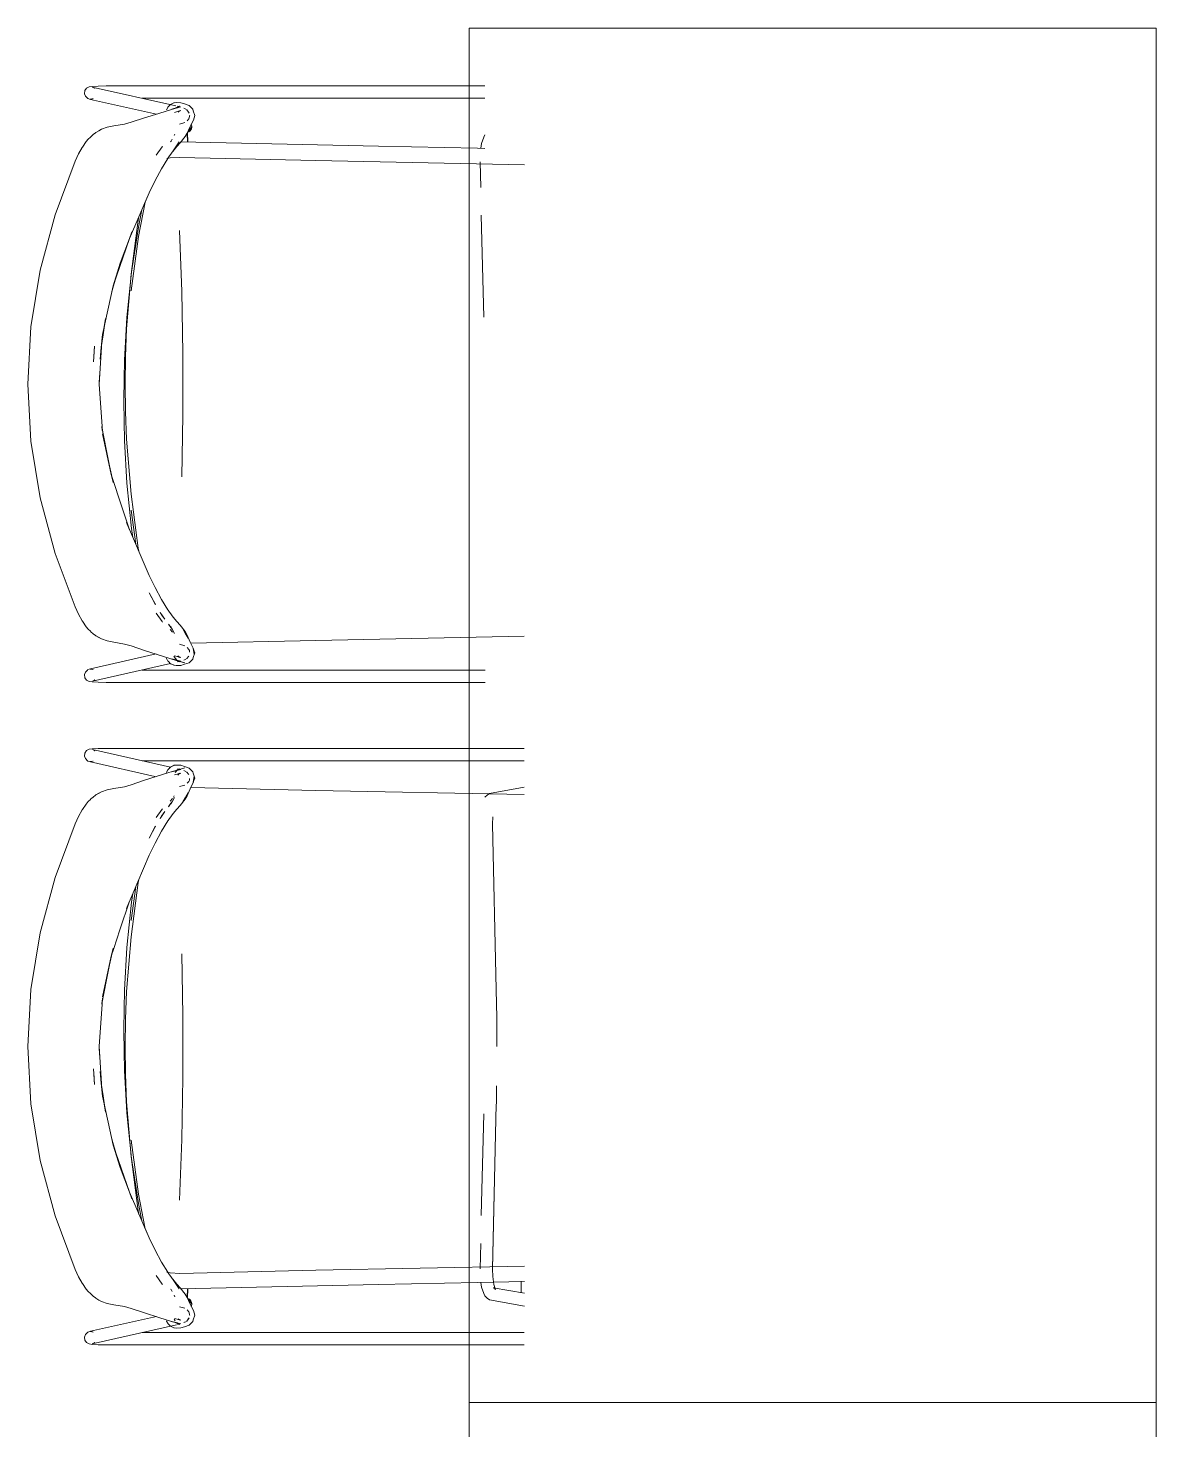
# Model space of a CAD drawing. Header units: millimetres. Extents: x 155927 to 317870, y -36033 to 97293.
# Drawn here: x 201281 to 202266, y 18584 to 19808 of the extents above; entities that cross this region are included whole.
import ezdxf

# ---------------------------------------------------------------- set-up
doc = ezdxf.new("R2010")
doc.units = ezdxf.units.MM
doc.header["$MEASUREMENT"] = 0
doc.layers.add('G-IMPT', color=8, linetype='CONTINUOUS', lineweight=9)
doc.layers.add('I-FURN', color=8, linetype='CONTINUOUS', lineweight=9)

msp = doc.modelspace()

# ---------------------------------------------------------------- linework, layer by layer
at = {"layer": 'G-IMPT'}
for p, q in [((201330.6, 19750.2), (201331, 19752.9)), ((201332.5, 19755), (201331, 19752.9)), ((201334.8, 19756.2), (201332.5, 19755)), ((201337.3, 19756.6), (201334.8, 19756.2)), ((201342.5, 19756.9), (201337.3, 19756.6)), ((201410.5, 19739.6), (201337.5, 19756)), ((201337.5, 19756), (201339.7, 19755)), ((201339.5, 19755.2), (201339.7, 19755)), ((201349.7, 19757), (201342.5, 19756.9)), ((201349.7, 19757), (201356, 19757.1)), ((201680.3, 19757.1), (201356, 19757.1)), ((201330.6, 19750.2), (201331.4, 19748.1)), ((201331.7, 19747.8), (201331.4, 19748.1)), ((201331.7, 19747.8), (201333.5, 19745.9)), ((201333.5, 19745.9), (201333.2, 19746.2)), ((201336, 19745.1), (201333.5, 19745.9)), ((201338.3, 19745.9), (201335.7, 19745.4)), ((201338, 19745.7), (201335.7, 19745.4)), ((201336, 19745.1), (201393.5, 19732.3)), ((201680.3, 19746.2), (201381, 19746.2)), ((201405.5, 19740.5), (201403.6, 19738.6)), ((201405.5, 19740.5), (201405.7, 19740.7)), ((201408.6, 19742.1), (201405.7, 19740.7)), ((201408.9, 19742.2), (201408.6, 19742.1)), ((201408.9, 19742.2), (201410.6, 19742.5)), ((201414.7, 19742.2), (201410.6, 19742.5)), ((201414.7, 19742.2), (201417.9, 19741.3)), ((201422.1, 19739.9), (201417.9, 19741.3)), ((201383.2, 19729.1), (201371.3, 19725.3)), ((201395.7, 19733), (201383.2, 19729.1)), ((201407.5, 19736.8), (201395.7, 19733)), ((201402.4, 19736.2), (201403.6, 19738.6)), ((201402.4, 19736.1), (201403.6, 19738.6)), ((201403.5, 19738.4), (201402.4, 19736.1)), ((201402.4, 19736.2), (201402.4, 19736.1)), ((201403.5, 19738.4), (201403.6, 19738.6)), ((201414.9, 19738.6), (201406.8, 19736.6)), ((201412.6, 19738.4), (201406.8, 19736.6)), ((201407.5, 19736.8), (201414.9, 19738.6)), ((201414.9, 19735.4), (201409.4, 19733.9)), ((201410.4, 19737.7), (201413.5, 19739.2)), ((201410.4, 19737.7), (201412.6, 19738.4)), ((201411.5, 19737.9), (201413.5, 19739.2)), ((201413.9, 19738.8), (201412, 19739.2)), ((201412.5, 19734.2), (201413.6, 19735.2)), ((201412.5, 19734.2), (201413.1, 19734.9)), ((201414.9, 19735.4), (201412.8, 19734.5)), ((201413.6, 19735.2), (201412.8, 19734.5)), ((201417.5, 19737.6), (201419.1, 19736.8)), ((201417.9, 19737.3), (201419.1, 19736.8)), ((201421.9, 19733.9), (201419.7, 19736.5)), ((201421.8, 19728.2), (201420.2, 19726.4)), ((201420.9, 19734.9), (201422.1, 19733.3)), ((201420.9, 19734.9), (201421.3, 19734.4)), ((201422.1, 19733.3), (201421.3, 19734.4)), ((201421.8, 19728.2), (201422.1, 19728.8)), ((201422.1, 19739.9), (201425.2, 19736.6)), ((201422.1, 19728.8), (201422.5, 19730.8)), ((201422.6, 19731.4), (201422.5, 19730.8)), ((201425.2, 19736.6), (201425.7, 19735.3)), ((201425.7, 19735.3), (201426.9, 19731.1)), ((201426, 19727), (201426.9, 19731.1)), ((201340.2, 19716.1), (201338.2, 19714.6)), ((201340.2, 19716.1), (201340.6, 19716.3)), ((201340.6, 19716.3), (201343.2, 19717.9)), ((201345.4, 19719.1), (201343.2, 19717.9)), ((201345.4, 19719.1), (201350.4, 19720.9)), ((201356.4, 19722), (201350.4, 19720.9)), ((201356.4, 19722), (201365.6, 19723.6)), ((201365.6, 19723.6), (201371.3, 19725.3)), ((201418.2, 19725), (201413.5, 19723.7)), ((201420.4, 19715.8), (201418.5, 19712.7)), ((201420.4, 19715.8), (201422.6, 19720.6)), ((201420.9, 19708.1), (201420.6, 19716.1)), ((201426, 19727), (201421.6, 19718.6)), ((201422.6, 19720.6), (201421.6, 19718.6)), ((201325.5, 19697.6), (201328.6, 19703.2)), ((201328.8, 19703.5), (201328.6, 19703.2)), ((201328.8, 19703.5), (201332.2, 19708.4)), ((201332.2, 19708.4), (201333.9, 19710.5)), ((201335.8, 19712.3), (201333.9, 19710.5)), ((201338.2, 19714.6), (201335.8, 19712.3)), ((201398.5, 19703.9), (201393.3, 19696.6)), ((201398.9, 19704.4), (201398.5, 19703.9)), ((201405.9, 19708.3), (201406.3, 19708.8)), ((201407.3, 19710.4), (201406.3, 19708.8)), ((201413.3, 19708.1), (201407.7, 19699.8)), ((201411.3, 19704), (201407.7, 19699.8)), ((201413.3, 19708.1), (201408.2, 19700.3)), ((201409, 19713.6), (201409.6, 19715)), ((201411.3, 19704), (201414.2, 19707.2)), ((201418.5, 19712.7), (201414.2, 19707.2)), ((201414.5, 19708.2), (201587.5, 19704.4)), ((201420.2, 19715.4), (201420.5, 19708.1)), ((201420.2, 19715.4), (201420.6, 19708.1)), ((201674, 19702.6), (201587.5, 19704.4)), ((201676.9, 19702.5), (201677.4, 19706.6)), ((201677.4, 19706.6), (201679.3, 19712.2)), ((201679.3, 19712.2), (201680.2, 19714.3)), ((201305, 19644.4), (201322.6, 19691.3)), ((201322.6, 19691.3), (201325.5, 19697.6)), ((201397.9, 19684.7), (201403.3, 19693.7)), ((201402.7, 19693.5), (201405.6, 19694.1)), ((201408.2, 19700.3), (201402.8, 19693)), ((201402.8, 19693), (201403.3, 19693.7)), ((201405.6, 19694.1), (201414, 19694.6)), ((201414, 19694.6), (201532.8, 19691.9)), ((201714.9, 19688.2), (201532.8, 19691.9)), ((201680.3, 19702.4), (201674, 19702.6)), ((201392.5, 19674.3), (201397.9, 19684.7)), ((201676.2, 19690.6), (201676.7, 19668.4)), ((201392.5, 19674.3), (201387.2, 19663.7)), ((201369.9, 19623.7), (201387.1, 19663.7)), ((201377.9, 19625.4), (201383.6, 19655.6)), ((201383.6, 19655.6), (201377.9, 19625.5)), ((201383.1, 19654.3), (201387.1, 19663.7)), ((201383.1, 19654.3), (201387.2, 19663.7)), ((201292, 19596), (201305, 19644.4)), ((201377.6, 19639.9), (201378.2, 19643.1)), ((201377.7, 19633.6), (201380.7, 19648.7)), ((201677.2, 19644.1), (201679.3, 19555.2)), ((201371.3, 19592.6), (201377.6, 19639.9)), ((201377.7, 19633.6), (201371.8, 19594.4)), ((201413.5, 19630.8), (201415.6, 19577.6)), ((201369.9, 19623.7), (201355.8, 19582.6)), ((201369.9, 19623.7), (201361.9, 19602.2)), ((201370, 19623.7), (201361.9, 19602.2)), ((201372.1, 19629.5), (201369.9, 19623.7)), ((201372.1, 19629.5), (201370, 19623.7)), ((201371.4, 19578.2), (201377.9, 19625.5)), ((201377.9, 19625.4), (201371.4, 19578.2)), ((201292, 19596), (201283.9, 19546.6)), ((201355.8, 19582.6), (201361.9, 19602.2)), ((201361.9, 19602.2), (201356, 19582.5)), ((201371.8, 19594.4), (201367.7, 19554.7)), ((201346.5, 19540.1), (201355.8, 19582.6)), ((201355.8, 19582.6), (201354.4, 19577.3)), ((201354.4, 19577.3), (201356, 19582.5)), ((201367.4, 19544.8), (201371.3, 19592.6)), ((201416.6, 19523.7), (201415.6, 19577.6)), ((201281.3, 19496.7), (201283.9, 19546.6)), ((201349, 19553.8), (201346.9, 19539.7)), ((201349, 19553.8), (201347.7, 19546.7)), ((201367.7, 19554.7), (201365.6, 19517.6)), ((201367.4, 19544.8), (201366.5, 19520.8)), ((201343.5, 19496.7), (201345.8, 19533.6)), ((201346.5, 19540.1), (201344.2, 19518.4)), ((201346.5, 19540.1), (201345.3, 19528.7)), ((201346.9, 19539.7), (201345.3, 19528.7)), ((201345.8, 19533.6), (201345.3, 19528.7)), ((201339.3, 19529.8), (201338.6, 19516.2)), ((201338.8, 19520.1), (201339.3, 19529.8)), ((201344.2, 19518.4), (201345.3, 19528.7)), ((201366.5, 19520.8), (201366.1, 19496.7)), ((201416.6, 19523.7), (201416.6, 19469.6)), ((201365.6, 19517.6), (201365.3, 19501.3)), ((201281.3, 19496.7), (201283.9, 19446.8)), ((201343.5, 19496.7), (201343.7, 19504.1)), ((201343.6, 19496.7), (201343.7, 19504.1)), ((201346, 19459.7), (201343.6, 19496.7)), ((201365.3, 19501.3), (201364.9, 19482.4)), ((201366.1, 19496.7), (201366.5, 19472.6)), ((201365.3, 19463.6), (201364.9, 19482.4)), ((201367.4, 19448.5), (201366.5, 19472.6)), ((201345.8, 19459.7), (201346.9, 19453.3)), ((201345.8, 19459.7), (201346.2, 19456.2)), ((201346, 19459.7), (201346.3, 19455.6)), ((201365.3, 19463.6), (201365.6, 19447.3)), ((201415.6, 19415.7), (201416.6, 19469.6)), ((201292, 19397.4), (201283.9, 19446.8)), ((201355.8, 19410.8), (201346.5, 19453.3)), ((201353.9, 19417.8), (201346.5, 19453.3)), ((201346.9, 19453.3), (201353.9, 19417.8)), ((201367.7, 19410.2), (201365.6, 19447.3)), ((201371.3, 19400.7), (201367.4, 19448.5)), ((201355.8, 19410.8), (201353.9, 19417.8)), ((201353.9, 19417.8), (201356.2, 19410.9)), ((201361.4, 19394.7), (201356.2, 19410.9)), ((201367.7, 19410.2), (201371.8, 19370.5)), ((201305, 19348.9), (201292, 19397.4)), ((201371.3, 19400.7), (201377.6, 19353.4)), ((201361.4, 19394.7), (201369.9, 19369.6)), ((201375.5, 19357), (201371.4, 19386.7)), ((201375.5, 19357), (201371.4, 19386.7)), ((201369.9, 19369.6), (201367.3, 19376)), ((201387.2, 19329.6), (201367.3, 19376)), ((201373, 19362.9), (201371.8, 19370.5)), ((201305, 19348.9), (201322.5, 19302.2)), ((201377.6, 19353.4), (201378.1, 19350.8)), ((201387.2, 19329.6), (201392.5, 19319)), ((201392.7, 19304.2), (201387.2, 19314.6)), ((201387.2, 19314.6), (201392.2, 19305.2)), ((201392.5, 19319), (201397.9, 19308.6)), ((201322.5, 19302.2), (201325.5, 19295.7)), ((201392.7, 19304.2), (201392.2, 19305.2)), ((201403.3, 19299.6), (201397.9, 19308.6)), ((201408.2, 19293.1), (201402.8, 19300.4)), ((201403.3, 19299.6), (201402.8, 19300.4)), ((201328.6, 19290.1), (201325.5, 19295.7)), ((201328.6, 19290.1), (201328.8, 19289.8)), ((201332.2, 19284.9), (201328.8, 19289.8)), ((201393.3, 19296.8), (201398.5, 19289.5)), ((201400.7, 19291.5), (201396.8, 19297.4)), ((201396.8, 19297.4), (201398, 19295.4)), ((201400.7, 19291.5), (201398, 19295.4)), ((201398.9, 19289), (201398.5, 19289.5)), ((201404.3, 19286.7), (201404, 19287.2)), ((201406, 19284.2), (201404, 19287.2)), ((201408.2, 19293.1), (201411.3, 19289.3)), ((201414.2, 19286.1), (201411.3, 19289.3)), ((201332.2, 19284.9), (201333.9, 19282.8)), ((201335.8, 19281), (201333.9, 19282.8)), ((201335.8, 19281), (201336.3, 19280.5)), ((201338.2, 19278.8), (201336.3, 19280.5)), ((201340.2, 19277.3), (201338.2, 19278.8)), ((201344.4, 19274.8), (201340.2, 19277.3)), ((201340.2, 19277.3), (201340.6, 19277)), ((201340.2, 19277.3), (201345.4, 19274.3)), ((201340.6, 19277), (201343.2, 19275.5)), ((201343.2, 19275.5), (201345.4, 19274.3)), ((201404.3, 19286.7), (201406, 19284.2)), ((201407.5, 19280), (201405.4, 19282.4)), ((201407.6, 19282.3), (201405.9, 19285.1)), ((201406.3, 19284.5), (201405.9, 19285.1)), ((201407.6, 19282.3), (201406.3, 19284.5)), ((201407.6, 19282.3), (201407.3, 19282.9)), ((201409.3, 19279.1), (201407.3, 19282.9)), ((201407.6, 19282.3), (201409.3, 19279.1)), ((201418.5, 19280.7), (201414.2, 19286.1)), ((201418.7, 19279.4), (201416.4, 19283.1)), ((201416.4, 19283.1), (201421.2, 19274.8)), ((201420.4, 19277.6), (201418.5, 19280.7)), ((201418.7, 19279.4), (201421.2, 19274.8)), ((201420.4, 19277.6), (201422.9, 19271.5)), ((201532.8, 19273), (201714.6, 19276.7)), ((201344.4, 19274.8), (201345.4, 19274.3)), ((201350.4, 19272.5), (201345.4, 19274.3)), ((201356.4, 19271.4), (201350.4, 19272.5)), ((201365.6, 19269.8), (201356.4, 19271.4)), ((201365.6, 19269.8), (201371.3, 19268.1)), ((201371.3, 19268.1), (201383.2, 19264.2)), ((201383.2, 19264.2), (201404.4, 19257.5)), ((201418.3, 19268.3), (201413.5, 19269.7)), ((201421.8, 19265.1), (201420.3, 19266.7)), ((201421.8, 19265.1), (201422.3, 19264.1)), ((201422.5, 19262.6), (201422.3, 19264.1)), ((201425.9, 19265.5), (201422.9, 19271.5)), ((201423.4, 19270.5), (201532.8, 19273)), ((201426.9, 19262.2), (201425.6, 19265.9)), ((201426.4, 19260.9), (201425.6, 19265.9)), ((201426.4, 19260.9), (201425.9, 19265.5)), ((201393.3, 19261.1), (201336, 19248.2)), ((201337.6, 19237.3), (201405.7, 19252.7)), ((201402.4, 19257.2), (201402.4, 19257.3)), ((201402.4, 19257.2), (201403.5, 19254.9)), ((201403.5, 19254.9), (201403.6, 19254.7)), ((201405.7, 19252.6), (201403.6, 19254.7)), ((201403.9, 19254.5), (201405.5, 19252.8)), ((201403.9, 19254.5), (201405.7, 19252.6)), ((201412.6, 19254.9), (201404.4, 19257.5)), ((201408.9, 19251.2), (201405.5, 19252.8)), ((201405.5, 19252.8), (201408.6, 19251.2)), ((201405.5, 19252.8), (201405.7, 19252.6)), ((201408.9, 19251.2), (201405.7, 19252.6)), ((201414.9, 19254.7), (201406.8, 19256.8)), ((201406.8, 19256.8), (201408.1, 19256.5)), ((201414.9, 19254.7), (201408.1, 19256.5)), ((201408.9, 19251.2), (201408.6, 19251.2)), ((201408.8, 19259.1), (201409.8, 19257.3)), ((201408.9, 19251.2), (201410.6, 19250.9)), ((201414.8, 19257.9), (201409.4, 19259.5)), ((201411.5, 19255.4), (201409.8, 19257.3)), ((201413.5, 19254.1), (201410.4, 19255.6)), ((201418.2, 19253.3), (201410.4, 19255.6)), ((201411.9, 19251), (201410.6, 19250.9)), ((201413.5, 19254.1), (201411.5, 19255.4)), ((201414.7, 19251.1), (201411.9, 19251)), ((201412, 19254.1), (201413.9, 19254.5)), ((201413.6, 19258.1), (201412.1, 19259.6)), ((201412.1, 19259.6), (201413, 19258.5)), ((201413.6, 19258.1), (201412.4, 19259.1)), ((201414.8, 19257.9), (201412.4, 19259.1)), ((201418.2, 19253.3), (201412.6, 19254.9)), ((201417.9, 19252.1), (201414.7, 19251.1)), ((201419.1, 19256.5), (201417.5, 19255.7)), ((201417.9, 19256), (201419.1, 19256.5)), ((201417.9, 19252.1), (201422.1, 19253.5)), ((201421.7, 19259.1), (201419.7, 19256.8)), ((201425.2, 19256.7), (201422.1, 19253.5)), ((201425.7, 19258), (201425.2, 19256.7)), ((201426.9, 19262.2), (201425.7, 19258)), ((201331.4, 19245.2), (201330.6, 19243.1)), ((201331, 19240.4), (201330.6, 19243.1)), ((201332.5, 19238.3), (201331, 19240.4)), ((201331.4, 19245.2), (201333.2, 19247.1)), ((201334.8, 19237.1), (201332.5, 19238.3)), ((201333.5, 19247.4), (201333.2, 19247.1)), ((201336, 19248.2), (201333.5, 19247.4)), ((201338.3, 19247.5), (201335.7, 19247.9)), ((201338, 19247.6), (201335.7, 19247.9)), ((201337.6, 19237.3), (201339.7, 19238.4)), ((201339.7, 19238.4), (201339.5, 19238.2)), ((201381, 19247.1), (201680.6, 19247.1)), ((201334.8, 19237.1), (201337.3, 19236.7)), ((201337.3, 19236.7), (201342.5, 19236.5)), ((201342.5, 19236.5), (201349.7, 19236.3)), ((201356, 19236.3), (201349.7, 19236.3)), ((201680.6, 19236.3), (201356, 19236.3)), ((201334.8, 19177.9), (201332.5, 19176.7)), ((201334.8, 19177.9), (201337.3, 19178.3)), ((201337.3, 19178.3), (201342.5, 19178.5)), ((201337.6, 19177.7), (201405.7, 19162.3)), ((201337.6, 19177.7), (201339.7, 19176.6)), ((201342.5, 19178.5), (201349.7, 19178.7)), ((201356, 19178.7), (201349.7, 19178.7)), ((201714.6, 19178.7), (201356, 19178.7)), ((201331, 19174.6), (201330.6, 19171.9)), ((201331.4, 19169.8), (201330.6, 19171.9)), ((201332.5, 19176.7), (201331, 19174.6)), ((201331.4, 19169.8), (201333.2, 19167.9)), ((201333.5, 19167.6), (201333.2, 19167.9)), ((201336, 19166.8), (201333.5, 19167.6)), ((201338.3, 19167.5), (201335.7, 19167.1)), ((201338, 19167.4), (201335.7, 19167.1)), ((201392.2, 19154.2), (201336, 19166.8)), ((201339.7, 19176.6), (201339.5, 19176.8)), ((201381, 19167.9), (201714.6, 19167.9)), ((201383.2, 19150.8), (201404.4, 19157.5)), ((201402.4, 19157.8), (201403.5, 19160.1)), ((201402.4, 19157.8), (201402.4, 19157.7)), ((201403.5, 19160.1), (201403.6, 19160.3)), ((201405.7, 19162.4), (201403.6, 19160.3)), ((201403.9, 19160.5), (201405.7, 19162.4)), ((201403.9, 19160.5), (201405.5, 19162.2)), ((201412.6, 19160.1), (201404.4, 19157.5)), ((201408.9, 19163.9), (201405.5, 19162.2)), ((201405.5, 19162.2), (201408.6, 19163.8)), ((201405.5, 19162.2), (201405.7, 19162.4)), ((201408.9, 19163.9), (201405.7, 19162.4)), ((201414.9, 19160.3), (201406.8, 19158.2)), ((201406.8, 19158.2), (201408.1, 19158.5)), ((201414.9, 19160.3), (201408.1, 19158.5)), ((201408.9, 19163.9), (201408.6, 19163.8)), ((201408.9, 19163.9), (201410.6, 19164.1)), ((201414.8, 19157.1), (201409.4, 19155.5)), ((201411.5, 19159.6), (201409.8, 19157.7)), ((201418.2, 19161.7), (201410.4, 19159.4)), ((201413.5, 19160.9), (201410.4, 19159.4)), ((201411.9, 19164), (201410.6, 19164.1)), ((201413.5, 19160.9), (201411.5, 19159.6)), ((201414.7, 19163.9), (201411.9, 19164)), ((201412, 19160.9), (201413.9, 19160.5)), ((201413.6, 19156.9), (201412.1, 19155.4)), ((201412.1, 19155.4), (201413, 19156.5)), ((201414.8, 19157.1), (201412.4, 19155.9)), ((201413.6, 19156.9), (201412.4, 19155.9)), ((201418.2, 19161.7), (201412.6, 19160.1)), ((201417.9, 19162.9), (201414.7, 19163.9)), ((201419.1, 19158.5), (201417.5, 19159.3)), ((201417.9, 19162.9), (201422.1, 19161.5)), ((201417.9, 19159), (201419.1, 19158.5)), ((201421.7, 19155.9), (201419.7, 19158.2)), ((201425.2, 19158.3), (201422.1, 19161.5)), ((201425.7, 19157), (201425.2, 19158.3)), ((201426.4, 19154.1), (201425.6, 19149.1)), ((201426.9, 19152.8), (201425.6, 19149.1)), ((201426.9, 19152.8), (201425.7, 19157)), ((201426.4, 19154.1), (201425.9, 19149.5)), ((201340.2, 19137.8), (201345.4, 19140.7)), ((201343.2, 19139.5), (201345.4, 19140.7)), ((201344.4, 19140.2), (201345.4, 19140.7)), ((201350.4, 19142.5), (201345.4, 19140.7)), ((201356.4, 19143.6), (201350.4, 19142.5)), ((201365.6, 19145.2), (201356.4, 19143.6)), ((201365.6, 19145.2), (201371.3, 19146.9)), ((201371.3, 19146.9), (201383.2, 19150.8)), ((201418.3, 19146.7), (201413.5, 19145.4)), ((201421.8, 19149.9), (201420.3, 19148.3)), ((201420.4, 19137.4), (201422.9, 19143.5)), ((201421.8, 19149.9), (201422.3, 19150.9)), ((201422.5, 19152.4), (201422.3, 19150.9)), ((201425.9, 19149.5), (201422.9, 19143.5)), ((201423.4, 19144.5), (201532.8, 19142)), ((201532.8, 19142), (201714.6, 19138.3)), ((201714.6, 19144.7), (201684.4, 19139.4)), ((201332.2, 19130.1), (201328.8, 19125.2)), ((201332.2, 19130.1), (201333.9, 19132.2)), ((201335.8, 19134), (201333.9, 19132.2)), ((201335.8, 19134), (201336.3, 19134.5)), ((201338.2, 19136.2), (201336.3, 19134.5)), ((201340.2, 19137.8), (201338.2, 19136.2)), ((201344.4, 19140.2), (201340.2, 19137.8)), ((201340.2, 19137.8), (201340.6, 19138)), ((201340.6, 19138), (201343.2, 19139.5)), ((201406, 19130.8), (201404, 19127.8)), ((201404.3, 19128.3), (201404, 19127.8)), ((201404.3, 19128.3), (201406, 19130.8)), ((201407.5, 19135), (201405.4, 19132.6)), ((201407.6, 19132.7), (201405.9, 19129.9)), ((201406.3, 19130.5), (201405.9, 19129.9)), ((201407.6, 19132.7), (201406.3, 19130.5)), ((201409.3, 19135.9), (201407.3, 19132.1)), ((201407.6, 19132.7), (201407.3, 19132.1)), ((201407.6, 19132.7), (201409.3, 19135.9)), ((201408.4, 19136.2), (201409.1, 19137.4)), ((201414.2, 19128.9), (201411.3, 19125.7)), ((201418.5, 19134.3), (201414.2, 19128.9)), ((201416.4, 19132), (201421.2, 19140.3)), ((201418.7, 19135.6), (201416.4, 19132)), ((201420.4, 19137.4), (201418.5, 19134.3)), ((201418.7, 19135.6), (201421.2, 19140.3)), ((201680.2, 19136), (201682.3, 19137.9)), ((201682.3, 19137.9), (201684.4, 19139.4)), ((201322.5, 19112.8), (201325.5, 19119.3)), ((201328.6, 19124.9), (201325.5, 19119.3)), ((201328.6, 19124.9), (201328.8, 19125.2)), ((201393.3, 19118.2), (201398.5, 19125.5)), ((201400.7, 19123.5), (201396.8, 19117.6)), ((201396.8, 19117.6), (201398, 19119.6)), ((201400.7, 19123.5), (201398, 19119.6)), ((201398.9, 19126), (201398.5, 19125.5)), ((201408.2, 19121.9), (201402.8, 19114.6)), ((201408.2, 19121.9), (201411.3, 19125.7)), ((201687.1, 19112.6), (201687.2, 19119)), ((201305, 19066.1), (201322.5, 19112.8)), ((201392.7, 19110.8), (201387.2, 19100.4)), ((201387.2, 19100.4), (201392.2, 19109.8)), ((201392.7, 19110.8), (201392.2, 19109.8)), ((201392.5, 19096), (201397.9, 19106.4)), ((201403.3, 19115.4), (201397.9, 19106.4)), ((201403.3, 19115.4), (201402.8, 19114.6)), ((201687.1, 19112.6), (201690.3, 18968.3)), ((201387.2, 19085.4), (201392.5, 19096)), ((201387.2, 19085.4), (201367.3, 19039)), ((201305, 19066.1), (201292, 19017.6)), ((201371.3, 19014.3), (201377.6, 19061.6)), ((201375.5, 19058), (201371.4, 19028.3)), ((201375.5, 19058), (201371.4, 19028.3)), ((201377.6, 19061.6), (201378.1, 19064.2)), ((201361.4, 19020.3), (201369.9, 19045.4)), ((201369.9, 19045.4), (201367.3, 19039)), ((201367.7, 19004.8), (201371.8, 19044.5)), ((201373, 19052.1), (201371.8, 19044.5)), ((201361.4, 19020.3), (201356.2, 19004.1)), ((201292, 19017.6), (201283.9, 18968.2)), ((201371.3, 19014.3), (201367.4, 18966.5)), ((201355.8, 19004.2), (201346.5, 18961.7)), ((201353.9, 18997.2), (201346.5, 18961.7)), ((201346.9, 18961.7), (201353.9, 18997.2)), ((201355.8, 19004.2), (201353.9, 18997.2)), ((201353.9, 18997.2), (201356.2, 19004.1)), ((201367.7, 19004.8), (201365.6, 18967.7)), ((201415.6, 18999.3), (201416.6, 18945.4)), ((201281.3, 18918.3), (201283.9, 18968.2)), ((201345.8, 18955.3), (201346.9, 18961.7)), ((201345.8, 18955.3), (201346.2, 18958.8)), ((201346, 18955.3), (201346.4, 18960.6)), ((201365.3, 18951.4), (201365.6, 18967.7)), ((201367.4, 18966.5), (201366.5, 18942.4)), ((201690.3, 18968.3), (201690.7, 18943.4)), ((201346, 18955.3), (201343.6, 18918.3)), ((201365.3, 18951.4), (201364.9, 18932.6)), ((201416.6, 18891.3), (201416.6, 18945.4)), ((201365.3, 18913.7), (201364.9, 18932.6)), ((201366.1, 18918.3), (201366.5, 18942.4)), ((201690.7, 18943.4), (201690.9, 18918.3)), ((201281.3, 18918.3), (201283.9, 18868.4)), ((201343.5, 18918.3), (201345.8, 18881.4)), ((201343.5, 18918.3), (201343.7, 18910.9)), ((201343.6, 18918.3), (201343.7, 18910.9)), ((201365.6, 18897.4), (201365.3, 18913.7)), ((201366.5, 18894.2), (201366.1, 18918.3)), ((201339.3, 18885.2), (201338.6, 18898.8)), ((201346.5, 18875), (201344.2, 18896.6)), ((201344.2, 18896.6), (201345.3, 18886.3)), ((201367.7, 18860.4), (201365.6, 18897.4)), ((201338.8, 18895.4), (201339.3, 18885.2)), ((201345.8, 18881.4), (201345.3, 18886.3)), ((201346.5, 18875), (201345.3, 18886.3)), ((201346.9, 18875.3), (201345.3, 18886.3)), ((201367.4, 18870.2), (201366.5, 18894.2)), ((201416.6, 18891.3), (201415.6, 18837.4)), ((201690.4, 18868.4), (201690.6, 18884.2)), ((201346.5, 18875), (201355.8, 18832.4)), ((201349, 18861.2), (201346.9, 18875.3)), ((201292, 18819), (201283.9, 18868.4)), ((201349, 18861.2), (201347.7, 18868.3)), ((201367.4, 18870.2), (201371.3, 18822.4)), ((201371.8, 18820.6), (201367.7, 18860.4)), ((201677.2, 18770.9), (201679.3, 18859.8)), ((201686.9, 18724.3), (201690.3, 18868.2)), ((201687.1, 18724.1), (201690.3, 18868.2)), ((201355.8, 18832.4), (201354.4, 18837.7)), ((201354.4, 18837.7), (201356, 18832.5)), ((201377.9, 18789.6), (201371.4, 18836.8)), ((201371.4, 18836.8), (201377.9, 18789.5)), ((201413.5, 18784.2), (201415.6, 18837.4)), ((201369.9, 18791.3), (201355.8, 18832.4)), ((201355.8, 18832.4), (201361.9, 18812.8)), ((201361.9, 18812.8), (201356, 18832.5)), ((201371.3, 18822.4), (201377.6, 18775.1)), ((201292, 18819), (201305, 18770.6)), ((201369.9, 18791.3), (201361.9, 18812.8)), ((201370, 18791.3), (201361.9, 18812.8)), ((201377.7, 18781.4), (201371.8, 18820.6)), ((201372.1, 18785.5), (201369.9, 18791.3)), ((201369.9, 18791.3), (201387.1, 18751.3)), ((201372.1, 18785.5), (201370, 18791.3)), ((201377.9, 18789.6), (201383.6, 18759.4)), ((201383.6, 18759.4), (201377.9, 18789.5)), ((201377.6, 18775.1), (201378.2, 18771.9)), ((201377.7, 18781.4), (201380.7, 18766.3)), ((201305, 18770.6), (201322.6, 18723.7)), ((201383.1, 18760.7), (201387.1, 18751.3)), ((201383.1, 18760.7), (201387.2, 18751.3)), ((201392.5, 18740.7), (201387.2, 18751.3)), ((201392.5, 18740.7), (201397.9, 18730.3)), ((201676.2, 18724.4), (201676.7, 18746.6)), ((201397.9, 18730.3), (201403.3, 18721.3)), ((201714.9, 18726.8), (201532.8, 18723.1)), ((201322.6, 18723.7), (201325.5, 18717.4)), ((201325.5, 18717.4), (201328.6, 18711.8)), ((201398.5, 18711.1), (201393.3, 18718.4)), ((201402.7, 18721.5), (201405.6, 18720.9)), ((201408.2, 18714.7), (201402.8, 18722.1)), ((201402.8, 18722.1), (201403.3, 18721.3)), ((201405.6, 18720.9), (201414, 18720.4)), ((201413.3, 18706.9), (201407.7, 18715.2)), ((201411.3, 18711), (201407.7, 18715.2)), ((201413.3, 18706.9), (201408.2, 18714.7)), ((201414, 18720.4), (201532.8, 18723.1)), ((201674, 18712.4), (201587.5, 18710.6)), ((201714.9, 18713.3), (201674, 18712.4)), ((201676.9, 18712.5), (201677.4, 18708.4)), ((201687.1, 18724.1), (201687.2, 18717.7)), ((201687.2, 18717.7), (201688.1, 18710.8)), ((201712, 18703.5), (201712, 18713.6)), ((201328.8, 18711.5), (201328.6, 18711.8)), ((201328.8, 18711.5), (201332.2, 18706.6)), ((201332.2, 18706.6), (201333.9, 18704.5)), ((201335.8, 18702.7), (201333.9, 18704.5)), ((201338.2, 18700.4), (201335.8, 18702.7)), ((201340.2, 18698.9), (201338.2, 18700.4)), ((201398.9, 18710.6), (201398.5, 18711.1)), ((201405.9, 18706.7), (201406.3, 18706.2)), ((201407.3, 18704.6), (201406.3, 18706.2)), ((201409, 18701.4), (201409.6, 18700)), ((201411.3, 18711), (201414.2, 18707.8)), ((201418.5, 18702.3), (201414.2, 18707.8)), ((201414.5, 18706.8), (201587.5, 18710.6)), ((201420.4, 18699.2), (201418.5, 18702.3)), ((201420.2, 18699.6), (201420.6, 18706.9)), ((201420.2, 18699.6), (201420.5, 18705.9)), ((201420.9, 18706.9), (201420.6, 18698.9)), ((201677.4, 18708.4), (201679.3, 18702.8)), ((201679.3, 18702.8), (201680.2, 18700.7)), ((201682.3, 18698.8), (201680.2, 18700.7)), ((201687.6, 18707.8), (201689.5, 18706.8)), ((201687.6, 18707.8), (201714.9, 18703)), ((201688.1, 18710.8), (201689.6, 18706.2)), ((201689.5, 18706.8), (201688.2, 18708.1)), ((201689.6, 18706.2), (201688.2, 18708.1)), ((201340.2, 18698.9), (201340.6, 18698.7)), ((201340.6, 18698.7), (201343.2, 18697.1)), ((201345.4, 18695.9), (201343.2, 18697.1)), ((201345.4, 18695.9), (201350.4, 18694.1)), ((201356.4, 18693), (201350.4, 18694.1)), ((201356.4, 18693), (201365.6, 18691.4)), ((201365.6, 18691.4), (201371.3, 18689.7)), ((201383.2, 18685.9), (201371.3, 18689.7)), ((201418.2, 18690), (201413.5, 18691.3)), ((201421.8, 18686.8), (201420.2, 18688.6)), ((201420.4, 18699.2), (201422.6, 18694.4)), ((201426, 18688), (201421.6, 18696.4)), ((201422.6, 18694.4), (201421.6, 18696.4)), ((201426, 18688), (201426.9, 18683.9)), ((201684.3, 18697.3), (201682.3, 18698.8)), ((201684.3, 18697.3), (201714.9, 18691.9)), ((201336, 18669.9), (201393.5, 18682.7)), ((201411, 18675.6), (201337.5, 18659)), ((201395.7, 18682), (201383.2, 18685.9)), ((201407.5, 18678.2), (201395.7, 18682)), ((201402.4, 18678.8), (201402.4, 18678.9)), ((201403.5, 18676.6), (201402.4, 18678.9)), ((201402.4, 18678.9), (201403.6, 18676.4)), ((201402.4, 18678.8), (201403.6, 18676.4)), ((201403.5, 18676.6), (201403.6, 18676.4)), ((201405.5, 18674.5), (201403.6, 18676.4)), ((201412.6, 18676.6), (201406.8, 18678.4)), ((201414.9, 18676.4), (201406.8, 18678.4)), ((201407.5, 18678.2), (201414.9, 18676.4)), ((201409, 18680.4), (201409.8, 18678.9)), ((201414.9, 18679.6), (201409.4, 18681.1)), ((201410.4, 18677.3), (201412.6, 18676.6)), ((201410.4, 18677.3), (201413.5, 18675.8)), ((201411.5, 18677.1), (201411, 18677.6)), ((201411.5, 18677.1), (201413.5, 18675.8)), ((201413.9, 18676.2), (201412, 18675.8)), ((201412.5, 18680.8), (201413.6, 18679.8)), ((201412.5, 18680.8), (201413.1, 18680.1)), ((201414.9, 18679.6), (201412.8, 18680.5)), ((201413.6, 18679.8), (201412.8, 18680.5)), ((201417.5, 18677.4), (201419.1, 18678.2)), ((201417.9, 18677.7), (201419.1, 18678.2)), ((201421.9, 18681.1), (201419.7, 18678.5)), ((201420.9, 18680.1), (201422.1, 18681.7)), ((201420.9, 18680.1), (201421.3, 18680.6)), ((201422.1, 18681.7), (201421.3, 18680.6)), ((201421.8, 18686.8), (201422.1, 18686.2)), ((201422.1, 18686.2), (201422.5, 18684.2)), ((201422.1, 18675.1), (201425.2, 18678.4)), ((201422.6, 18683.6), (201422.5, 18684.2)), ((201425.2, 18678.4), (201425.7, 18679.7)), ((201425.7, 18679.7), (201426.9, 18683.9)), ((201330.6, 18664.8), (201331.4, 18666.9)), ((201330.6, 18664.8), (201331, 18662.1)), ((201331.7, 18667.2), (201331.4, 18666.9)), ((201331.7, 18667.2), (201333.5, 18669.1)), ((201333.5, 18669.1), (201333.2, 18668.8)), ((201336, 18669.9), (201333.5, 18669.1)), ((201338.3, 18669.1), (201335.7, 18669.6)), ((201338, 18669.3), (201335.7, 18669.6)), ((201714.6, 18668.8), (201381, 18668.8)), ((201405.5, 18674.5), (201405.7, 18674.3)), ((201408.6, 18672.9), (201405.7, 18674.3)), ((201408.9, 18672.8), (201408.6, 18672.9)), ((201408.9, 18672.8), (201410.6, 18672.5)), ((201414.7, 18672.8), (201410.6, 18672.5)), ((201414.7, 18672.8), (201417.9, 18673.8)), ((201422.1, 18675.1), (201417.9, 18673.8)), ((201332.5, 18660), (201331, 18662.1)), ((201334.8, 18658.8), (201332.5, 18660)), ((201337.3, 18658.4), (201334.8, 18658.8)), ((201342.5, 18658.1), (201337.3, 18658.4)), ((201337.5, 18659), (201339.7, 18660)), ((201339.5, 18659.8), (201339.7, 18660)), ((201349.7, 18658), (201342.5, 18658.1)), ((201349.7, 18658), (201356, 18657.9)), ((201714.6, 18657.9), (201356, 18657.9))]:
    msp.add_line(p, q, dxfattribs=at)
at = {"layer": 'I-FURN'}
for p, q in [((201666.5, 19807.5), (201666.5, 18607.7)), ((202266.5, 19807.5), (201666.5, 19807.5)), ((202266.5, 18607.7), (202266.5, 19807.5)), ((201421.9, 19716.9), (201420.7, 19716.7)), ((201421.9, 19716.9), (201421.6, 19718.3)), ((201421.9, 19716.9), (201421.7, 19718.6)), ((201421.9, 19716.9), (201424.5, 19721.9)), ((201421.9, 19716.9), (201422.6, 19720.7)), ((201421.9, 19716.9), (201422.1, 19719.5)), ((201421.9, 19716.9), (201421.9, 19718.9)), ((201421.9, 19716.9), (201422.9, 19717.7)), ((201424.5, 19721.9), (201422.9, 19717.7)), ((201422.9, 19717.7), (201423.6, 19718.6)), ((201424.5, 19721.9), (201423.6, 19718.6)), ((201424.1, 19719.6), (201423.6, 19718.6)), ((201423.9, 19723.5), (201424.5, 19721.9)), ((201424.5, 19721.9), (201424.1, 19719.6)), ((201424.4, 19720.8), (201424.1, 19719.6)), ((201424.5, 19721.9), (201424.4, 19720.8)), ((201421.9, 18698.1), (201420.7, 18698.3)), ((201421.9, 18698.1), (201421.6, 18696.7)), ((201421.9, 18698.1), (201421.7, 18696.4)), ((201421.9, 18698.1), (201422.9, 18697.3)), ((201421.9, 18698.1), (201422.6, 18694.3)), ((201421.9, 18698.1), (201424.5, 18693.1)), ((201421.9, 18698.1), (201422.1, 18695.5)), ((201421.9, 18698.1), (201421.9, 18696.1)), ((201422.9, 18697.3), (201423.6, 18696.4)), ((201424.5, 18693.1), (201422.9, 18697.3)), ((201424.1, 18695.4), (201423.6, 18696.4)), ((201424.5, 18693.1), (201423.6, 18696.4)), ((201423.9, 18691.5), (201424.5, 18693.1)), ((201424.4, 18694.2), (201424.1, 18695.4)), ((201424.5, 18693.1), (201424.1, 18695.4)), ((201424.5, 18693.1), (201424.4, 18694.2)), ((202266.5, 18607.7), (201666.5, 18607.7)), ((201666.5, 18607.7), (201666.5, 17407.6)), ((202266.5, 17407.6), (202266.5, 18607.7))]:
    msp.add_line(p, q, dxfattribs=at)

doc.saveas('drawing.dxf')
